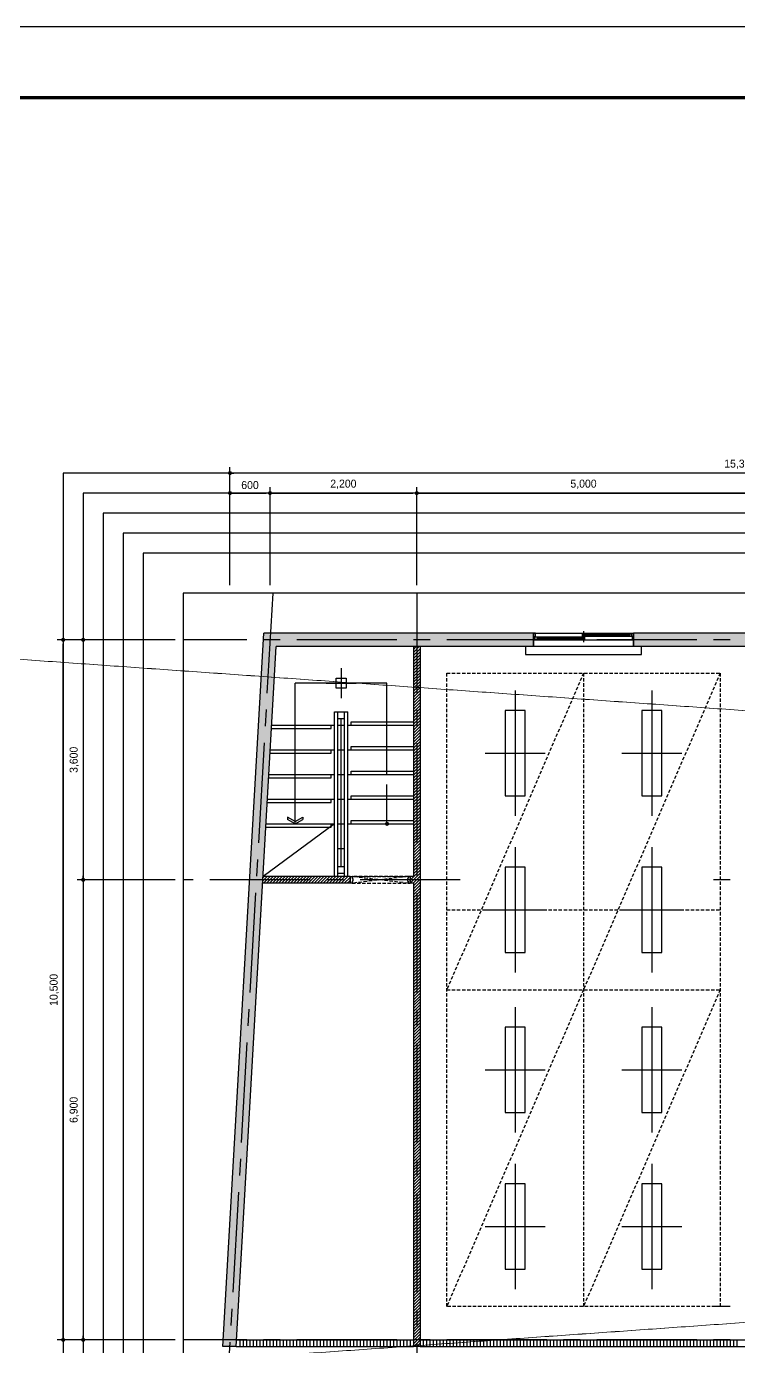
# Model space of a CAD drawing. Header units: millimetres. Extents: x -224448 to 1592092, y -164641 to 319001.
# Drawn here: x 26351 to 37028, y 85562 to 105362 of the extents above; entities that cross this region are included whole.
import ezdxf

# ---------------------------------------------------------------- set-up
doc = ezdxf.new("R2010")
doc.units = ezdxf.units.MM
for name, pattern in [('CEN', [62, 60, -1, 0, -1]), ('CENTER2', [1.125, 0.75, -0.125, 0.125, -0.125]), ('HIDDEN', [9.525, 6.35, -3.175])]:
    doc.linetypes.add(name, pattern=pattern)
doc.layers.get('Defpoints').update_dxf_attribs({"color": 35})
for name, color, linetype in [('ARREA', 1, 'Continuous'), ('DIM', 3, 'Continuous'), ('I-LIGHT', 1, 'Continuous'), ('I_CON', 2, 'Continuous'), ('I_FORMAT', 7, 'Continuous'), ('I_FUR', 6, 'Continuous'), ('I_HAT', 8, 'Continuous'), ('I_WALL', 3, 'Continuous'), ('I_WIN', 5, 'Continuous')]:
    doc.layers.add(name, color=color, linetype=linetype)
doc.layers.add('I_CEN', color=1, linetype='CEN', lineweight=13)
doc.styles.add('IABU-글꼴스타일', font='')
doc.styles.get('IABU-글꼴스타일').set_extended_font_data('HY울릉도L')
doc.dimstyles.new('IABC-100 (SUB)', dxfattribs={"dimscale": 60, "dimtxt": 2, "dimasz": 1, "dimexe": 1.5, "dimexo": 2, "dimgap": 1, "dimtad": 1, "dimdec": 0, "dimdsep": 46, "dimlunit": 6, "dimtxsty": 'IABU-글꼴스타일', "dimblk": '1234_Dot', "dimcen": 1, "dimclrd": 4, "dimclre": 4, "dimclrt": 7, "dimadec": 0, "dimazin": 0, "dimtfac": 1, "dimtdec": 0, "dimtix": 1, "dimtmove": 2, "dimatfit": 3, "dimldrblk": '1234_Dot', "dimfxl": 2, "dimtolj": 1, "dimtzin": 0, "dimarcsym": 0})

# ---------------------------------------------------------------- blocks, each defined once
blk = doc.blocks.new('FR1')
at = {"layer": 'Defpoints'}
blk.add_lwpolyline([(89059, 47504), (131059, 47504), (131059, 17804), (89059, 17804)], close=True, dxfattribs=at)
at = {"layer": 'I_FORMAT', "const_width": 50.2}
blk.add_lwpolyline([(126044, 18873), (90159, 18873), (90159, 46435), (126044, 46435)], dxfattribs=at)
blk = doc.blocks.new('J40')
at = {"layer": 'I_WIN', "linetype": 'Continuous'}
for p, q in [((306902, 57621), (306902, 57456)), ((306182, 57590), (306152, 57590)), ((306152, 57590), (306152, 57499)), ((306152, 57499), (306152, 57490)), ((306152, 57490), (307652, 57490)), ((306152, 57490), (306170, 57490)), ((306170, 57490), (306170, 57539)), ((306170, 57539), (306182, 57539)), ((306173, 57535), (306920, 57535)), ((306173, 57495), (306173, 57535)), ((306173, 57535), (306211, 57535)), ((306173, 57495), (306920, 57495)), ((306211, 57495), (306173, 57495)), ((306182, 57590), (307652, 57590)), ((306182, 57541), (306182, 57590)), ((306182, 57539), (306182, 57541)), ((306211, 57520), (306206, 57518)), ((306206, 57518), (306206, 57512)), ((306206, 57512), (306211, 57510)), ((306208, 57517), (306208, 57513)), ((306211, 57535), (306211, 57520)), ((306211, 57521), (306214, 57520)), ((306211, 57517), (306890, 57517)), ((306890, 57513), (306211, 57513)), ((306211, 57509), (306214, 57511)), ((306211, 57510), (306211, 57495)), ((306214, 57520), (306214, 57519)), ((306214, 57519), (306215, 57517)), ((306214, 57512), (306215, 57513)), ((306214, 57511), (306214, 57512)), ((306882, 57519), (306881, 57517)), ((306882, 57512), (306881, 57513)), ((306885, 57521), (306882, 57520)), ((306882, 57520), (306882, 57519)), ((306882, 57511), (306882, 57512)), ((306885, 57509), (306882, 57511)), ((306885, 57545), (306885, 57585)), ((306885, 57585), (306920, 57585)), ((306920, 57545), (306885, 57545)), ((306920, 57535), (306885, 57535)), ((306885, 57535), (306885, 57520)), ((306885, 57520), (306890, 57518)), ((306890, 57512), (306885, 57510)), ((306885, 57510), (306885, 57495)), ((306885, 57495), (306920, 57495)), ((306890, 57518), (306890, 57512)), ((306890, 57517), (306890, 57513)), ((306902, 57585), (307622, 57585)), ((306902, 57545), (307622, 57545)), ((306920, 57570), (306914, 57569)), ((306914, 57569), (306914, 57562)), ((306914, 57567), (307592, 57567)), ((306914, 57563), (306914, 57567)), ((307592, 57563), (306914, 57563)), ((306914, 57562), (306920, 57560)), ((306920, 57585), (306920, 57570)), ((306920, 57571), (306923, 57570)), ((306920, 57560), (306923, 57561)), ((306920, 57560), (306920, 57545)), ((306920, 57495), (306920, 57535)), ((306923, 57570), (306923, 57569)), ((306923, 57569), (306924, 57567)), ((306923, 57562), (306924, 57563)), ((306923, 57561), (306923, 57562)), ((307584, 57570), (307583, 57569)), ((307583, 57569), (307583, 57567)), ((307583, 57562), (307583, 57563)), ((307584, 57561), (307583, 57562)), ((307587, 57571), (307584, 57570)), ((307587, 57560), (307584, 57561)), ((307622, 57585), (307587, 57585)), ((307587, 57585), (307587, 57570)), ((307587, 57570), (307592, 57569)), ((307592, 57562), (307587, 57560)), ((307587, 57560), (307587, 57545)), ((307587, 57545), (307622, 57545)), ((307592, 57569), (307592, 57562)), ((307592, 57567), (307592, 57563)), ((307622, 57545), (307622, 57585)), ((307625, 57539), (307625, 57590)), ((307625, 57590), (307655, 57590)), ((307638, 57539), (307625, 57539)), ((307638, 57490), (307638, 57539)), ((307655, 57490), (307638, 57490)), ((307655, 57490), (307655, 57590))]:
    blk.add_line(p, q, dxfattribs=at)
blk = doc.blocks.new('1234_Dot')
at = {"color": 0, "linetype": 'ByBlock', "lineweight": -2}
blk.add_line((-0.5, 0), (-1, 0), dxfattribs=at)
at = {"color": 0, "linetype": 'ByBlock', "const_width": 0.5}
blk.add_lwpolyline([(-0.25, 0, 1), (0.25, 0, 1)], format="xyb", close=True, dxfattribs=at)
blk = doc.blocks.new('*D258')
at = {"layer": 'Defpoints', "color": 0, "ltscale": 50, "transparency": 16777216}
for p in [(32203, 98362), (30003, 96862), (32203, 96862)]:
    blk.add_point(p, dxfattribs=at)
at = {"layer": 'DIM', "color": 4, "lineweight": -2, "ltscale": 50, "transparency": 16777216}
for p, q in [((30003, 96982), (30003, 98452)), ((32203, 96982), (32203, 98452)), ((30063, 98362), (32143, 98362))]:
    blk.add_line(p, q, dxfattribs=at)
at = {"layer": 'DIM', "color": 4, "lineweight": -2, "ltscale": 50, "transparency": 16777216, "xscale": 60, "yscale": 60, "zscale": 60, "rotation": 180}
blk.add_blockref('1234_Dot', (30003, 98362), dxfattribs=at)
at = {"layer": 'DIM', "color": 4, "lineweight": -2, "ltscale": 50, "transparency": 16777216, "xscale": 60, "yscale": 60, "zscale": 60}
blk.add_blockref('1234_Dot', (32203, 98362), dxfattribs=at)
at = {"layer": 'DIM', "color": 7, "ltscale": 50, "transparency": 16777216, "insert": (31103, 98493), "char_height": 120, "attachment_point": 5, "style": 'IABU-글꼴스타일'}
blk.add_mtext('\\A1;2,200', dxfattribs=at)
blk = doc.blocks.new('*D253')
at = {"layer": 'Defpoints', "color": 0, "ltscale": 50, "transparency": 16777216}
for p in [(30003, 98362), (29403, 96862), (30003, 96862)]:
    blk.add_point(p, dxfattribs=at)
at = {"layer": 'DIM', "color": 4, "lineweight": -2, "ltscale": 50, "transparency": 16777216}
for p, q in [((29403, 96982), (29403, 98452)), ((30003, 96982), (30003, 98452)), ((29463, 98362), (29943, 98362))]:
    blk.add_line(p, q, dxfattribs=at)
at = {"layer": 'DIM', "color": 4, "lineweight": -2, "ltscale": 50, "transparency": 16777216, "xscale": 60, "yscale": 60, "zscale": 60, "rotation": 180}
blk.add_blockref('1234_Dot', (29403, 98362), dxfattribs=at)
at = {"layer": 'DIM', "color": 4, "lineweight": -2, "ltscale": 50, "transparency": 16777216, "xscale": 60, "yscale": 60, "zscale": 60}
blk.add_blockref('1234_Dot', (30003, 98362), dxfattribs=at)
at = {"layer": 'DIM', "color": 7, "ltscale": 50, "transparency": 16777216, "insert": (29703, 98482), "char_height": 120, "attachment_point": 5, "style": 'IABU-글꼴스타일'}
blk.add_mtext('\\A1;600', dxfattribs=at)
blk = doc.blocks.new('*D259')
at = {"layer": 'Defpoints', "color": 0, "ltscale": 50, "transparency": 16777216}
for p in [(37203, 98362), (32203, 96862), (37203, 96862)]:
    blk.add_point(p, dxfattribs=at)
at = {"layer": 'DIM', "color": 4, "lineweight": -2, "ltscale": 50, "transparency": 16777216}
for p, q in [((32203, 96982), (32203, 98452)), ((37203, 96982), (37203, 98452)), ((32263, 98362), (37143, 98362))]:
    blk.add_line(p, q, dxfattribs=at)
at = {"layer": 'DIM', "color": 4, "lineweight": -2, "ltscale": 50, "transparency": 16777216, "xscale": 60, "yscale": 60, "zscale": 60, "rotation": 180}
blk.add_blockref('1234_Dot', (32203, 98362), dxfattribs=at)
at = {"layer": 'DIM', "color": 4, "lineweight": -2, "ltscale": 50, "transparency": 16777216, "xscale": 60, "yscale": 60, "zscale": 60}
blk.add_blockref('1234_Dot', (37203, 98362), dxfattribs=at)
at = {"layer": 'DIM', "color": 7, "ltscale": 50, "transparency": 16777216, "insert": (34703, 98493), "char_height": 120, "attachment_point": 5, "style": 'IABU-글꼴스타일'}
blk.add_mtext('\\A1;5,000', dxfattribs=at)
blk = doc.blocks.new('*D257')
at = {"layer": 'Defpoints', "color": 0, "ltscale": 50, "transparency": 16777216}
for p in [(29403, 98662), (29403, 96862), (44703, 96862)]:
    blk.add_point(p, dxfattribs=at)
at = {"layer": 'DIM', "color": 4, "lineweight": -2, "ltscale": 50, "transparency": 16777216}
for p, q in [((29403, 96982), (29403, 98752)), ((44643, 98662), (29463, 98662)), ((44703, 96982), (44703, 98752))]:
    blk.add_line(p, q, dxfattribs=at)
at = {"layer": 'DIM', "color": 4, "lineweight": -2, "ltscale": 50, "transparency": 16777216, "xscale": 60, "yscale": 60, "zscale": 60, "rotation": 180}
blk.add_blockref('1234_Dot', (29403, 98662), dxfattribs=at)
at = {"layer": 'DIM', "color": 4, "lineweight": -2, "ltscale": 50, "transparency": 16777216, "xscale": 60, "yscale": 60, "zscale": 60}
blk.add_blockref('1234_Dot', (44703, 98662), dxfattribs=at)
at = {"layer": 'DIM', "color": 7, "ltscale": 50, "transparency": 16777216, "insert": (37053, 98793), "char_height": 120, "attachment_point": 5, "style": 'IABU-글꼴스타일'}
blk.add_mtext('\\A1;15,300', dxfattribs=at)
blk = doc.blocks.new('*D265')
at = {"layer": 'Defpoints', "color": 0, "ltscale": 50, "transparency": 16777216}
for p in [(28702, 96162), (27202, 92562), (28702, 92562)]:
    blk.add_point(p, dxfattribs=at)
at = {"layer": 'DIM', "color": 4, "lineweight": -2, "ltscale": 50, "transparency": 16777216}
for p, q in [((28582, 96162), (27112, 96162)), ((27202, 96102), (27202, 92622)), ((28582, 92562), (27112, 92562))]:
    blk.add_line(p, q, dxfattribs=at)
at = {"layer": 'DIM', "color": 4, "lineweight": -2, "ltscale": 50, "transparency": 16777216, "xscale": 60, "yscale": 60, "zscale": 60}
for p, rotation in [((27202, 96162), 90), ((27202, 92562), 270)]:
    blk.add_blockref('1234_Dot', p, dxfattribs=dict(at, rotation=rotation))
at = {"layer": 'DIM', "color": 7, "ltscale": 50, "transparency": 16777216, "insert": (27070, 94362), "char_height": 120, "attachment_point": 5, "rotation": 90, "style": 'IABU-글꼴스타일'}
blk.add_mtext('\\A1;3,600', dxfattribs=at)
blk = doc.blocks.new('*D266')
at = {"layer": 'Defpoints', "color": 0, "ltscale": 50, "transparency": 16777216}
for p in [(28702, 92562), (27202, 85662), (28702, 85662)]:
    blk.add_point(p, dxfattribs=at)
at = {"layer": 'DIM', "color": 4, "lineweight": -2, "ltscale": 50, "transparency": 16777216}
for p, q in [((28582, 92562), (27112, 92562)), ((27202, 92502), (27202, 85722)), ((28582, 85662), (27112, 85662))]:
    blk.add_line(p, q, dxfattribs=at)
at = {"layer": 'DIM', "color": 4, "lineweight": -2, "ltscale": 50, "transparency": 16777216, "xscale": 60, "yscale": 60, "zscale": 60}
for p, rotation in [((27202, 92562), 90), ((27202, 85662), 270)]:
    blk.add_blockref('1234_Dot', p, dxfattribs=dict(at, rotation=rotation))
at = {"layer": 'DIM', "color": 7, "ltscale": 50, "transparency": 16777216, "insert": (27070, 89112), "char_height": 120, "attachment_point": 5, "rotation": 90, "style": 'IABU-글꼴스타일'}
blk.add_mtext('\\A1;6,900', dxfattribs=at)
blk = doc.blocks.new('*D255')
at = {"layer": 'Defpoints', "color": 0, "ltscale": 50, "transparency": 16777216}
for p in [(26902, 96162), (28702, 96162), (28702, 85662)]:
    blk.add_point(p, dxfattribs=at)
at = {"layer": 'DIM', "color": 4, "lineweight": -2, "ltscale": 50, "transparency": 16777216}
for p, q in [((28582, 96162), (26812, 96162)), ((26902, 85722), (26902, 96102)), ((28582, 85662), (26812, 85662))]:
    blk.add_line(p, q, dxfattribs=at)
at = {"layer": 'DIM', "color": 4, "lineweight": -2, "ltscale": 50, "transparency": 16777216, "xscale": 60, "yscale": 60, "zscale": 60}
for p, rotation in [((26902, 96162), 90), ((26902, 85662), 270)]:
    blk.add_blockref('1234_Dot', p, dxfattribs=dict(at, rotation=rotation))
at = {"layer": 'DIM', "color": 7, "ltscale": 50, "transparency": 16777216, "insert": (26770, 90912), "char_height": 120, "attachment_point": 5, "rotation": 90, "style": 'IABU-글꼴스타일'}
blk.add_mtext('\\A1;10,500', dxfattribs=at)
blk = doc.blocks.new('j 10')
at = {"layer": 'I_FUR', "color": 8, "linetype": 'HIDDEN', "ltscale": 8}
for p, q in [((300474, 48442), (300574, 48442)), ((300474, 48412), (300474, 48442)), ((300474, 48442), (300474, 48442)), ((300474, 48412), (300474, 47572)), ((300504, 48412), (300474, 48412)), ((300474, 47572), (300574, 48412)), ((300574, 47582), (300474, 48412)), ((300504, 48402), (300504, 48412)), ((300544, 48402), (300504, 48402)), ((300574, 48412), (300544, 48412)), ((300544, 48412), (300544, 48402)), ((300574, 48442), (300574, 48412)), ((300574, 47572), (300574, 48412)), ((300574, 48412), (300574, 47582)), ((300504, 47572), (300474, 47572)), ((300474, 47572), (300474, 47542)), ((300474, 47542), (300574, 47542)), ((300474, 47542), (300474, 47542)), ((300544, 47582), (300504, 47582)), ((300504, 47582), (300504, 47572)), ((300544, 47572), (300544, 47582)), ((300574, 47572), (300544, 47572)), ((300574, 47542), (300574, 47572))]:
    blk.add_line(p, q, dxfattribs=at)
blk = doc.blocks.new('J15')
at = {"layer": 'I-LIGHT', "color": 6, "ltscale": 50}
for p, q in [((319165, 48370), (319165, 47920)), ((318940, 48145), (319390, 48145))]:
    blk.add_line(p, q, dxfattribs=at)
blk.add_lwpolyline([(319090, 48220), (319240, 48220), (319240, 48070), (319090, 48070)], close=True, dxfattribs=at)

msp = doc.modelspace()

# ---------------------------------------------------------------- hatches: boundary and pattern name
at = {"layer": 'I_HAT'}
h = msp.add_hatch(color=256, dxfattribs=at)
h.dxf.hatch_style = 1
h.paths.add_polyline_path([(33953.055, 96261.633), (29908.606, 96261.633), (29297.178, 85561.633), (29497.504, 85561.633), (30097.504, 96061.633), (33953.055, 96061.633)])
h.paths.add_polyline_path([(40178.055, 96261.633), (35455.539, 96261.633), (35455.539, 96161.713), (35453.055, 96161.713), (35453.055, 96061.633), (40178.055, 96061.633)])
h = msp.add_hatch(dxfattribs=at)
h.set_pattern_fill('ANSI31', color=256, scale=10)
h.set_pattern_definition([(45, (21350, 42020), (-22.45064, 22.45064), [])])
h.paths.add_polyline_path([(44603.055, 92611.633), (42003.055, 92611.633), (42003.055, 92511.633), (42053.055, 92511.633), (42053.055, 92211.633), (42153.055, 92211.633), (42153.055, 92511.633), (44603.055, 92511.633)])
h.paths.add_polyline_path([(43653.055, 91011.633), (42153.055, 91011.633), (42153.055, 91311.633), (42053.055, 91311.633), (42053.055, 86261.633), (42153.055, 86261.633), (42153.055, 90911.633), (43653.055, 90911.633)])
h.paths.add_polyline_path([(44603.055, 91011.633), (44553.055, 91011.633), (44553.055, 90911.633), (44603.055, 90911.633)])
h.paths.add_polyline_path([(41103.055, 92611.633), (37253.055, 92611.633), (37253.055, 96061.633), (37153.055, 96061.633), (37153.055, 92311.633), (37253.055, 92311.633), (37253.055, 92511.633), (41103.055, 92511.633)])
h.paths.add_polyline_path([(37253.055, 91411.633), (37153.055, 91411.633), (37153.055, 85561.633), (37253.055, 85561.633)])
h.paths.add_polyline_path([(32253.055, 96061.633), (32153.055, 96061.633), (32153.055, 92611.633), (32103.055, 92611.633), (32103.055, 92511.633), (32153.055, 92511.633), (32153.055, 85561.633), (32253.055, 85561.633)])
h.paths.add_polyline_path([(31203.055, 92611.633), (29900.361, 92611.633), (29894.647, 92511.633), (31203.055, 92511.633)])

# ---------------------------------------------------------------- linework, layer by layer
at = {"layer": 'ARREA', "color": 1, "linetype": 'CENTER2', "ltscale": 2000}
for p, q in [((30043.055, 96861.633), (29363.055, 84961.633)), ((32203.055, 96861.633), (32203.055, 84961.633)), ((45403.055, 96161.633), (28701.913, 96161.633)), ((32853.055, 92561.633), (28701.913, 92561.633)), ((45403.055, 92561.633), (36553.055, 92561.633)), ((45403.055, 86161.633), (36553.055, 86161.633)), ((45403.055, 85661.633), (28701.913, 85661.633))]:
    msp.add_line(p, q, dxfattribs=at)
at = {"layer": 'Defpoints'}
for points in [[(47203.055, 98661.633), (26901.913, 98661.633), (26901.913, 83161.633), (47203.055, 83161.633)], [(46903.055, 98361.633), (27201.913, 98361.633), (27201.913, 83461.633), (46903.055, 83461.633)], [(46603.055, 98061.633), (27501.913, 98061.633), (27501.913, 83761.633), (46603.055, 83761.633)], [(46303.055, 97761.633), (27801.913, 97761.633), (27801.913, 84061.633), (46303.055, 84061.633)], [(46003.055, 97461.633), (28101.913, 97461.633), (28101.913, 84361.633), (46003.055, 84361.633)], [(45403.055, 96861.633), (28701.913, 96861.633), (28701.913, 84961.633), (45403.055, 84961.633)]]:
    msp.add_lwpolyline(points, close=True, dxfattribs=at)
at = {"layer": 'I_CEN'}
for p, q in [((-107990, 105361.633), (312010, 75661.633)), ((312010, 105361.633), (-107990, 75661.633))]:
    msp.add_line(p, q, dxfattribs=at)
at = {"layer": 'I_CON'}
for p, q in [((29297.178, 85561.633), (29908.606, 96261.633)), ((33953.055, 96261.633), (29908.606, 96261.633)), ((40178.055, 96261.633), (35453.055, 96261.633)), ((29497.504, 85561.633), (30097.504, 96061.633)), ((33953.055, 96061.633), (30097.504, 96061.633)), ((40178.055, 96061.633), (35453.055, 96061.633)), ((29497.504, 85561.633), (29297.178, 85561.633))]:
    msp.add_line(p, q, dxfattribs=at)
for points in [[(33953.055, 96261.633), (33953.055, 96061.633)], [(35453.055, 96061.633), (35453.055, 96261.633)]]:
    msp.add_lwpolyline(points, dxfattribs=at)
at = {"layer": 'I_FUR', "color": 8, "linetype": 'HIDDEN', "ltscale": 8}
for p, q in [((34703.055, 95661.633), (32653.055, 90911.633)), ((34703.055, 95661.633), (34703.055, 86161.633)), ((36753.055, 95661.633), (34703.055, 90911.633)), ((32653.055, 92111.633), (36753.055, 92111.633)), ((32653.055, 90911.633), (36753.055, 90911.633)), ((34703.055, 90911.633), (32653.055, 86161.633)), ((36753.055, 90911.633), (34703.055, 86161.633))]:
    msp.add_line(p, q, dxfattribs=at)
at = {"layer": 'I_FUR', "color": 6, "linetype": 'Continuous'}
for p, q in [((33678.055, 95401.633), (33678.055, 93521.633)), ((35728.055, 95401.633), (35728.055, 93521.633)), ((33228.055, 94461.633), (34128.055, 94461.633)), ((35278.055, 94461.633), (36178.055, 94461.633)), ((33678.055, 93051.633), (33678.055, 91171.633)), ((35728.055, 93051.633), (35728.055, 91171.633)), ((33228.055, 92111.633), (34128.055, 92111.633)), ((35278.055, 92111.633), (36178.055, 92111.633)), ((33678.055, 90651.633), (33678.055, 88771.633)), ((35728.055, 90651.633), (35728.055, 88771.633)), ((33228.055, 89711.633), (34128.055, 89711.633)), ((35278.055, 89711.633), (36178.055, 89711.633)), ((33678.055, 88301.633), (33678.055, 86421.633)), ((35728.055, 88301.633), (35728.055, 86421.633)), ((33228.055, 87361.633), (34128.055, 87361.633)), ((35278.055, 87361.633), (36178.055, 87361.633))]:
    msp.add_line(p, q, dxfattribs=at)
msp.add_lwpolyline([(33833.055, 96061.633), (33833.055, 95941.633), (35573.055, 95941.633), (35573.055, 96061.633)], dxfattribs=at)
at = {"layer": 'I_FUR', "color": 8, "linetype": 'HIDDEN', "ltscale": 8}
msp.add_lwpolyline([(32653.055, 95661.633), (36753.055, 95661.633), (36753.055, 86161.633), (32653.055, 86161.633)], close=True, dxfattribs=at)
at = {"layer": 'I_FUR', "color": 6, "linetype": 'Continuous'}
for points in [[(33828.055, 95101.633), (33528.055, 95101.633), (33528.055, 93821.633), (33828.055, 93821.633)], [(35878.055, 95101.633), (35578.055, 95101.633), (35578.055, 93821.633), (35878.055, 93821.633)], [(33828.055, 92751.633), (33528.055, 92751.633), (33528.055, 91471.633), (33828.055, 91471.633)], [(35878.055, 92751.633), (35578.055, 92751.633), (35578.055, 91471.633), (35878.055, 91471.633)], [(33828.055, 90351.633), (33528.055, 90351.633), (33528.055, 89071.633), (33828.055, 89071.633)], [(35878.055, 90351.633), (35578.055, 90351.633), (35578.055, 89071.633), (35878.055, 89071.633)], [(33828.055, 88001.633), (33528.055, 88001.633), (33528.055, 86721.633), (33828.055, 86721.633)], [(35878.055, 88001.633), (35578.055, 88001.633), (35578.055, 86721.633), (35878.055, 86721.633)]]:
    msp.add_lwpolyline(points, close=True, dxfattribs=at)
at = {"layer": 'I_HAT'}
for p, q in [((30380.555, 93402.264), (30380.555, 95512.264)), ((31755.555, 95512.264), (30380.555, 95512.264)), ((31755.555, 94142.264), (31755.555, 95512.264)), ((30968.055, 92611.633), (30968.055, 95082.264)), ((30968.055, 95082.264), (31168.055, 95082.264)), ((31018.055, 92611.633), (31018.055, 95082.264)), ((31018.055, 95082.264), (31118.055, 95082.264)), ((31118.055, 92611.633), (31118.055, 95082.264)), ((31168.055, 92611.633), (31168.055, 95082.264)), ((30030.111, 94882.264), (30968.055, 94882.264)), ((30918.055, 94832.264), (30918.055, 94882.264)), ((31018.055, 94982.264), (31118.055, 94982.264)), ((31018.055, 94882.264), (31118.055, 94882.264)), ((31068.055, 92761.633), (31068.055, 94982.264)), ((31168.055, 94882.264), (32153.055, 94882.264)), ((31218.055, 94932.264), (32153.055, 94932.264)), ((31218.055, 94882.264), (31218.055, 94932.264)), ((32153.055, 94932.264), (32153.055, 94882.264)), ((30027.254, 94832.264), (30918.055, 94832.264)), ((30006.111, 94462.264), (30918.055, 94462.264)), ((30008.968, 94512.264), (30968.055, 94512.264)), ((30918.055, 94462.264), (30918.055, 94512.264)), ((31018.055, 94512.264), (31118.055, 94512.264)), ((31168.055, 94512.264), (32153.055, 94512.264)), ((31218.055, 94562.264), (32153.055, 94562.264)), ((31218.055, 94512.264), (31218.055, 94562.264)), ((32153.055, 94562.264), (32153.055, 94512.264)), ((29984.968, 94092.264), (30918.055, 94092.264)), ((29987.826, 94142.264), (30968.055, 94142.264)), ((30918.055, 94092.264), (30918.055, 94142.264)), ((31018.055, 94142.264), (31118.055, 94142.264)), ((31168.055, 94142.264), (32153.055, 94142.264)), ((31218.055, 94192.264), (32153.055, 94192.264)), ((31218.055, 94142.264), (31218.055, 94192.264)), ((32153.055, 94192.264), (32153.055, 94142.264)), ((31755.555, 93402.264), (31755.555, 93989.694)), ((29963.826, 93722.264), (30918.055, 93722.264)), ((29966.683, 93772.264), (30968.055, 93772.264)), ((30918.055, 93722.264), (30918.055, 93772.264)), ((31018.055, 93772.264), (31118.055, 93772.264)), ((31168.055, 93772.264), (32153.055, 93772.264)), ((31218.055, 93822.264), (32153.055, 93822.264)), ((31218.055, 93772.264), (31218.055, 93822.264)), ((32153.055, 93822.264), (32153.055, 93772.264)), ((30380.555, 93436.905), (30266.278, 93502.883)), ((30266.278, 93502.883), (30266.278, 93468.242)), ((30380.555, 93402.264), (30266.278, 93468.242)), ((30380.555, 93436.905), (30494.832, 93502.883)), ((30380.555, 93402.264), (30494.832, 93468.242)), ((30494.832, 93502.883), (30494.832, 93468.242)), ((30968.055, 93402.264), (29900.361, 92611.633)), ((29942.683, 93352.264), (30918.055, 93352.264)), ((29945.54, 93402.264), (30968.055, 93402.264)), ((30918.055, 93352.264), (30918.055, 93402.264)), ((31018.055, 93402.264), (31118.055, 93402.264)), ((31168.055, 93402.264), (32153.055, 93402.264)), ((31218.055, 93452.264), (32153.055, 93452.264)), ((31218.055, 93402.264), (31218.055, 93452.264)), ((32153.055, 93452.264), (32153.055, 93402.264)), ((31018.055, 93032.264), (31118.055, 93032.264)), ((31018.055, 92761.633), (31118.055, 92761.633)), ((31018.055, 92661.633), (31118.055, 92661.633)), ((29497.504, 85661.633), (32153.055, 85661.633)), ((29497.504, 85561.633), (32153.055, 85561.633)), ((29552.484, 85661.633), (29552.484, 85561.633)), ((29602.484, 85661.633), (29602.484, 85561.633)), ((29652.484, 85661.633), (29652.484, 85561.633)), ((29702.484, 85661.633), (29702.484, 85561.633)), ((29752.484, 85661.633), (29752.484, 85561.633)), ((29802.484, 85661.633), (29802.484, 85561.633)), ((29852.484, 85661.633), (29852.484, 85561.633)), ((29902.484, 85661.633), (29902.484, 85561.633)), ((29952.484, 85661.633), (29952.484, 85561.633)), ((30002.484, 85661.633), (30002.484, 85561.633)), ((30052.484, 85661.633), (30052.484, 85561.633)), ((30102.484, 85661.633), (30102.484, 85561.633)), ((30152.484, 85661.633), (30152.484, 85561.633)), ((30202.484, 85661.633), (30202.484, 85561.633)), ((30252.484, 85661.633), (30252.484, 85561.633)), ((30302.484, 85661.633), (30302.484, 85561.633)), ((30352.484, 85661.633), (30352.484, 85561.633)), ((30402.484, 85661.633), (30402.484, 85561.633)), ((30452.484, 85661.633), (30452.484, 85561.633)), ((30502.484, 85661.633), (30502.484, 85561.633)), ((30552.484, 85661.633), (30552.484, 85561.633)), ((30602.484, 85661.633), (30602.484, 85561.633)), ((30652.484, 85661.633), (30652.484, 85561.633)), ((30702.484, 85661.633), (30702.484, 85561.633)), ((30752.484, 85661.633), (30752.484, 85561.633)), ((30802.484, 85661.633), (30802.484, 85561.633)), ((30852.484, 85661.633), (30852.484, 85561.633)), ((30902.484, 85661.633), (30902.484, 85561.633)), ((30952.484, 85661.633), (30952.484, 85561.633)), ((31002.484, 85661.633), (31002.484, 85561.633)), ((31053.055, 85661.633), (31053.055, 85561.633)), ((31103.055, 85661.633), (31103.055, 85561.633)), ((31153.055, 85661.633), (31153.055, 85561.633)), ((31203.055, 85661.633), (31203.055, 85561.633)), ((31253.055, 85661.633), (31253.055, 85561.633)), ((31303.055, 85661.633), (31303.055, 85561.633)), ((31353.055, 85661.633), (31353.055, 85561.633)), ((31403.055, 85661.633), (31403.055, 85561.633)), ((31453.055, 85661.633), (31453.055, 85561.633)), ((31503.055, 85661.633), (31503.055, 85561.633)), ((31553.055, 85661.633), (31553.055, 85561.633)), ((31603.055, 85661.633), (31603.055, 85561.633)), ((31653.055, 85661.633), (31653.055, 85561.633)), ((31703.055, 85661.633), (31703.055, 85561.633)), ((31753.055, 85661.633), (31753.055, 85561.633)), ((31803.055, 85661.633), (31803.055, 85561.633)), ((31853.055, 85661.633), (31853.055, 85561.633)), ((31903.055, 85661.633), (31903.055, 85561.633)), ((31953.055, 85661.633), (31953.055, 85561.633)), ((32003.055, 85661.633), (32003.055, 85561.633)), ((32053.055, 85661.633), (32053.055, 85561.633)), ((32103.055, 85661.633), (32103.055, 85561.633)), ((32253.055, 85661.633), (37153.055, 85661.633)), ((32253.055, 85561.633), (37153.055, 85561.633)), ((32301.342, 85661.633), (32301.342, 85561.633)), ((32351.342, 85661.633), (32351.342, 85561.633)), ((32401.342, 85661.633), (32401.342, 85561.633)), ((32451.342, 85661.633), (32451.342, 85561.633)), ((32501.342, 85661.633), (32501.342, 85561.633)), ((32551.342, 85661.633), (32551.342, 85561.633)), ((32601.342, 85661.633), (32601.342, 85561.633)), ((32651.342, 85661.633), (32651.342, 85561.633)), ((32701.342, 85661.633), (32701.342, 85561.633)), ((32751.342, 85661.633), (32751.342, 85561.633)), ((32801.342, 85661.633), (32801.342, 85561.633)), ((32851.342, 85661.633), (32851.342, 85561.633)), ((32901.342, 85661.633), (32901.342, 85561.633)), ((32951.342, 85661.633), (32951.342, 85561.633)), ((33001.342, 85661.633), (33001.342, 85561.633)), ((33051.342, 85661.633), (33051.342, 85561.633)), ((33101.342, 85661.633), (33101.342, 85561.633)), ((33151.342, 85661.633), (33151.342, 85561.633)), ((33201.342, 85661.633), (33201.342, 85561.633)), ((33251.342, 85661.633), (33251.342, 85561.633)), ((33301.342, 85661.633), (33301.342, 85561.633)), ((33351.342, 85661.633), (33351.342, 85561.633)), ((33401.342, 85661.633), (33401.342, 85561.633)), ((33451.342, 85661.633), (33451.342, 85561.633)), ((33501.342, 85661.633), (33501.342, 85561.633)), ((33551.342, 85661.633), (33551.342, 85561.633)), ((33601.342, 85661.633), (33601.342, 85561.633)), ((33651.342, 85661.633), (33651.342, 85561.633)), ((33701.342, 85661.633), (33701.342, 85561.633)), ((33751.342, 85661.633), (33751.342, 85561.633)), ((33801.342, 85661.633), (33801.342, 85561.633)), ((33851.342, 85661.633), (33851.342, 85561.633)), ((33901.342, 85661.633), (33901.342, 85561.633)), ((33951.342, 85661.633), (33951.342, 85561.633)), ((34001.913, 85661.633), (34001.913, 85561.633)), ((34051.913, 85661.633), (34051.913, 85561.633)), ((34101.913, 85661.633), (34101.913, 85561.633)), ((34151.913, 85661.633), (34151.913, 85561.633)), ((34201.913, 85661.633), (34201.913, 85561.633)), ((34251.913, 85661.633), (34251.913, 85561.633)), ((34301.913, 85661.633), (34301.913, 85561.633)), ((34351.913, 85661.633), (34351.913, 85561.633)), ((34401.913, 85661.633), (34401.913, 85561.633)), ((34451.913, 85661.633), (34451.913, 85561.633)), ((34501.913, 85661.633), (34501.913, 85561.633)), ((34551.913, 85661.633), (34551.913, 85561.633)), ((34601.913, 85661.633), (34601.913, 85561.633)), ((34651.913, 85661.633), (34651.913, 85561.633)), ((34701.913, 85661.633), (34701.913, 85561.633)), ((34751.913, 85661.633), (34751.913, 85561.633)), ((34801.913, 85661.633), (34801.913, 85561.633)), ((34851.913, 85661.633), (34851.913, 85561.633)), ((34901.913, 85661.633), (34901.913, 85561.633)), ((34951.913, 85661.633), (34951.913, 85561.633)), ((35001.913, 85661.633), (35001.913, 85561.633)), ((35051.913, 85661.633), (35051.913, 85561.633)), ((35101.913, 85661.633), (35101.913, 85561.633)), ((35151.913, 85661.633), (35151.913, 85561.633)), ((35201.913, 85661.633), (35201.913, 85561.633)), ((35251.913, 85661.633), (35251.913, 85561.633)), ((35301.913, 85661.633), (35301.913, 85561.633)), ((35351.913, 85661.633), (35351.913, 85561.633)), ((35402.484, 85661.633), (35402.484, 85561.633)), ((35452.484, 85661.633), (35452.484, 85561.633)), ((35502.484, 85661.633), (35502.484, 85561.633)), ((35552.484, 85661.633), (35552.484, 85561.633)), ((35602.484, 85661.633), (35602.484, 85561.633)), ((35652.484, 85661.633), (35652.484, 85561.633)), ((35702.484, 85661.633), (35702.484, 85561.633)), ((35752.484, 85661.633), (35752.484, 85561.633)), ((35802.484, 85661.633), (35802.484, 85561.633)), ((35852.484, 85661.633), (35852.484, 85561.633)), ((35902.484, 85661.633), (35902.484, 85561.633)), ((35952.484, 85661.633), (35952.484, 85561.633)), ((36002.484, 85661.633), (36002.484, 85561.633)), ((36052.484, 85661.633), (36052.484, 85561.633)), ((36102.484, 85661.633), (36102.484, 85561.633)), ((36152.484, 85661.633), (36152.484, 85561.633)), ((36202.484, 85661.633), (36202.484, 85561.633)), ((36252.484, 85661.633), (36252.484, 85561.633)), ((36302.484, 85661.633), (36302.484, 85561.633)), ((36352.484, 85661.633), (36352.484, 85561.633)), ((36402.484, 85661.633), (36402.484, 85561.633)), ((36452.484, 85661.633), (36452.484, 85561.633)), ((36502.484, 85661.633), (36502.484, 85561.633)), ((36552.484, 85661.633), (36552.484, 85561.633)), ((36602.484, 85661.633), (36602.484, 85561.633)), ((36652.484, 85661.633), (36652.484, 85561.633)), ((36702.484, 85661.633), (36702.484, 85561.633)), ((36752.484, 85661.633), (36752.484, 85561.633)), ((36803.055, 85661.633), (36803.055, 85561.633)), ((36853.055, 85661.633), (36853.055, 85561.633)), ((36903.055, 85661.633), (36903.055, 85561.633)), ((36953.055, 85661.633), (36953.055, 85561.633)), ((37003.055, 85661.633), (37003.055, 85561.633))]:
    msp.add_line(p, q, dxfattribs=at)
msp.add_circle((31755.555, 93402.264), 23.235, dxfattribs=at)
at = {"layer": 'I_WALL'}
for p, q in [((32153.055, 96061.633), (32153.055, 92611.633)), ((32253.055, 96061.633), (32253.055, 85561.633)), ((31203.055, 92511.633), (29894.647, 92511.633)), ((31203.055, 92611.633), (29900.361, 92611.633)), ((31203.055, 92611.633), (31203.055, 92511.633)), ((32153.055, 92611.633), (32103.055, 92611.633)), ((32103.055, 92611.633), (32103.055, 92511.633)), ((32153.055, 92511.633), (32103.055, 92511.633)), ((32153.055, 92511.633), (32153.055, 85561.633)), ((32253.055, 85561.633), (32153.055, 85561.633))]:
    msp.add_line(p, q, dxfattribs=at)
at = {"layer": 'I_WIN'}
msp.add_lwpolyline([(33953.055, 96261.653), (35453.055, 96261.653), (35453.055, 96061.633), (33953.055, 96061.633)], close=True, dxfattribs=at)

# ---------------------------------------------------------------- block references
at = {"layer": 'I_HAT'}
for name, p in [('FR1', (-71048.58, 57857.947)), ('J40', (-272199.429, 38671.645)), ('J15', (-288096.945, 47367.264))]:
    msp.add_blockref(name, p, dxfattribs=at)
at = {"layer": 'I_HAT', "rotation": 89.99999999999997}
msp.add_blockref('j 10', (79644.688, -207962.797), dxfattribs=at)

# ---------------------------------------------------------------- dimensions: what is measured, and where the dimension line sits
at = {"layer": 'DIM', "ltscale": 50}
for base, p1, p2, picture, middle in [((29403.055, 98661.633), (44703.055, 96861.633), (29403.055, 96861.633), '*D257', (37053.055, 98793.062)), ((30003.055, 98361.633), (29403.055, 96861.633), (30003.055, 96861.633), '*D253', (29703.055, 98481.633)), ((32203.055, 98361.633), (30003.055, 96861.633), (32203.055, 96861.633), '*D258', (31103.055, 98493.062)), ((37203.055, 98361.633), (32203.055, 96861.633), (37203.055, 96861.633), '*D259', (34703.055, 98493.062))]:
    dim = msp.add_linear_dim(base=base, p1=p1, p2=p2, dimstyle='IABC-100 (SUB)', dxfattribs=at)
    dim.commit()
    dim.dimension.update_dxf_attribs({"geometry": picture, "text_midpoint": middle})
for base, p1, p2, picture, middle in [((26901.913, 96161.633), (28701.913, 85661.633), (28701.913, 96161.633), '*D255', (26770.485, 90911.633)), ((27201.913, 92561.633), (28701.913, 96161.633), (28701.913, 92561.633), '*D265', (27070.485, 94361.633)), ((27201.913, 85661.633), (28701.913, 92561.633), (28701.913, 85661.633), '*D266', (27070.485, 89111.633))]:
    dim = msp.add_linear_dim(base=base, p1=p1, p2=p2, angle=90, dimstyle='IABC-100 (SUB)', dxfattribs=at)
    dim.commit()
    dim.dimension.update_dxf_attribs({"geometry": picture, "text_midpoint": middle})

doc.saveas('drawing.dxf')
